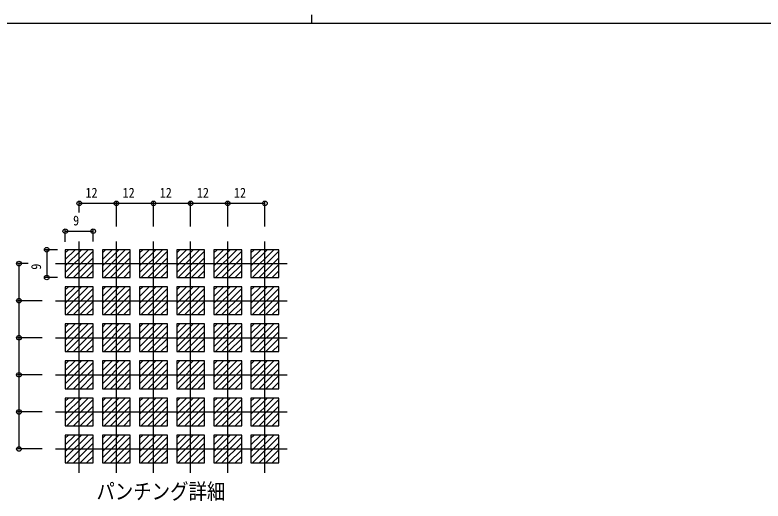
# Model space of a CAD drawing. Units: millimetres, scale not verified. Extents: x -397 to 397, y -282 to 282.
# Drawn here: x -104.7 to 137.1, y 124.8 to 282.1 of the extents above; entities that cross this region are included whole.
import ezdxf
from ezdxf.enums import TextEntityAlignment as Align

# ---------------------------------------------------------------- set-up
doc = ezdxf.new("R2010")
doc.units = ezdxf.units.MM
doc.header["$LTSCALE"] = 2
for name, color, linetype in [('0-1_USER1', 3, 'Continuous'), ('0-5_YKK_A1', 4, 'Continuous'), ('0-7_YKK_D', 6, 'Continuous'), ('0-8_YKK_ZWAK', 7, 'Continuous')]:
    doc.layers.add(name, color=color, linetype=linetype)
doc.styles.add('ＭＳ ゴシック', font='')
doc.styles.get('ＭＳ ゴシック').set_extended_font_data('MS Gothic')

msp = doc.modelspace()

# ---------------------------------------------------------------- linework, layer by layer
at = {"layer": '0-5_YKK_A1'}
for p, q in [((-83.909, 133.881), (-83.909, 208.781)), ((-71.909, 133.881), (-71.909, 208.781)), ((-59.909, 133.881), (-59.909, 208.781)), ((-47.909, 133.881), (-47.909, 208.781)), ((-35.909, 133.881), (-35.909, 208.781)), ((-23.909, 133.881), (-23.909, 208.781)), ((-88.409, 198.741), (-81.015, 206.135)), ((-88.409, 206.135), (-88.409, 197.135)), ((-88.409, 200.863), (-83.137, 206.135)), ((-79.409, 206.135), (-88.409, 206.135)), ((-88.409, 202.984), (-85.258, 206.135)), ((-88.409, 205.105), (-87.379, 206.135)), ((-87.894, 197.135), (-79.409, 205.62)), ((-79.409, 197.135), (-79.409, 206.135)), ((-76.409, 198.741), (-69.015, 206.135)), ((-76.409, 206.135), (-76.409, 197.135)), ((-67.409, 206.135), (-76.409, 206.135)), ((-76.409, 202.984), (-73.258, 206.135)), ((-76.409, 205.105), (-75.379, 206.135)), ((-76.409, 200.863), (-71.137, 206.135)), ((-75.894, 197.135), (-67.409, 205.62)), ((-67.409, 197.135), (-67.409, 206.135)), ((-64.409, 206.135), (-64.409, 197.135)), ((-64.409, 198.741), (-57.015, 206.135)), ((-55.409, 206.135), (-64.409, 206.135)), ((-64.409, 200.863), (-59.137, 206.135)), ((-64.409, 202.984), (-61.258, 206.135)), ((-64.409, 205.105), (-63.379, 206.135)), ((-63.894, 197.135), (-55.409, 205.62)), ((-55.409, 197.135), (-55.409, 206.135)), ((-52.409, 198.741), (-45.015, 206.135)), ((-52.409, 206.135), (-52.409, 197.135)), ((-43.409, 206.135), (-52.409, 206.135)), ((-52.409, 202.984), (-49.258, 206.135)), ((-52.409, 205.105), (-51.379, 206.135)), ((-52.409, 200.863), (-47.137, 206.135)), ((-51.894, 197.135), (-43.409, 205.62)), ((-43.409, 197.135), (-43.409, 206.135)), ((-40.409, 198.741), (-33.015, 206.135)), ((-40.409, 206.135), (-40.409, 197.135)), ((-31.409, 206.135), (-40.409, 206.135)), ((-40.409, 200.863), (-35.137, 206.135)), ((-40.409, 205.105), (-39.379, 206.135)), ((-40.409, 202.984), (-37.258, 206.135)), ((-39.894, 197.135), (-31.409, 205.62)), ((-31.409, 197.135), (-31.409, 206.135)), ((-28.409, 198.741), (-21.015, 206.135)), ((-28.409, 206.135), (-28.409, 197.135)), ((-28.409, 200.863), (-23.137, 206.135)), ((-28.409, 202.984), (-25.258, 206.135)), ((-19.409, 206.135), (-28.409, 206.135)), ((-28.409, 205.105), (-27.379, 206.135)), ((-27.894, 197.135), (-19.409, 205.62)), ((-19.409, 197.135), (-19.409, 206.135)), ((-85.773, 197.135), (-79.409, 203.499)), ((-73.773, 197.135), (-67.409, 203.499)), ((-61.773, 197.135), (-55.409, 203.499)), ((-49.773, 197.135), (-43.409, 203.499)), ((-37.773, 197.135), (-31.409, 203.499)), ((-25.773, 197.135), (-19.409, 203.499)), ((-91.558, 201.635), (-16.658, 201.635)), ((-83.651, 197.135), (-79.409, 201.377)), ((-71.651, 197.135), (-67.409, 201.377)), ((-59.651, 197.135), (-55.409, 201.377)), ((-47.651, 197.135), (-43.409, 201.377)), ((-35.651, 197.135), (-31.409, 201.377)), ((-23.651, 197.135), (-19.409, 201.377)), ((-81.53, 197.135), (-79.409, 199.256)), ((-69.53, 197.135), (-67.409, 199.256)), ((-57.53, 197.135), (-55.409, 199.256)), ((-45.53, 197.135), (-43.409, 199.256)), ((-33.53, 197.135), (-31.409, 199.256)), ((-21.53, 197.135), (-19.409, 199.256)), ((-88.409, 197.135), (-79.409, 197.135)), ((-76.409, 197.135), (-67.409, 197.135)), ((-64.409, 197.135), (-55.409, 197.135)), ((-52.409, 197.135), (-43.409, 197.135)), ((-40.409, 197.135), (-31.409, 197.135)), ((-28.409, 197.135), (-19.409, 197.135)), ((-88.409, 186.741), (-81.015, 194.135)), ((-88.409, 194.135), (-88.409, 185.135)), ((-88.409, 188.863), (-83.137, 194.135)), ((-79.409, 194.135), (-88.409, 194.135)), ((-88.409, 190.984), (-85.258, 194.135)), ((-88.409, 193.105), (-87.379, 194.135)), ((-87.894, 185.135), (-79.409, 193.62)), ((-79.409, 185.135), (-79.409, 194.135)), ((-76.409, 186.741), (-69.015, 194.135)), ((-76.409, 188.863), (-71.137, 194.135)), ((-76.409, 194.135), (-76.409, 185.135)), ((-67.409, 194.135), (-76.409, 194.135)), ((-76.409, 190.984), (-73.258, 194.135)), ((-76.409, 193.105), (-75.379, 194.135)), ((-75.894, 185.135), (-67.409, 193.62)), ((-67.409, 185.135), (-67.409, 194.135)), ((-55.409, 194.135), (-64.409, 194.135)), ((-64.409, 186.741), (-57.015, 194.135)), ((-64.409, 188.863), (-59.137, 194.135)), ((-64.409, 194.135), (-64.409, 185.135)), ((-64.409, 190.984), (-61.258, 194.135)), ((-64.409, 193.105), (-63.379, 194.135)), ((-63.894, 185.135), (-55.409, 193.62)), ((-55.409, 185.135), (-55.409, 194.135)), ((-43.409, 194.135), (-52.409, 194.135)), ((-52.409, 194.135), (-52.409, 185.135)), ((-52.409, 188.863), (-47.137, 194.135)), ((-52.409, 186.741), (-45.015, 194.135)), ((-52.409, 190.984), (-49.258, 194.135)), ((-52.409, 193.105), (-51.379, 194.135)), ((-51.894, 185.135), (-43.409, 193.62)), ((-43.409, 185.135), (-43.409, 194.135)), ((-40.409, 188.863), (-35.137, 194.135)), ((-40.409, 186.741), (-33.015, 194.135)), ((-40.409, 194.135), (-40.409, 185.135)), ((-31.409, 194.135), (-40.409, 194.135)), ((-40.409, 193.105), (-39.379, 194.135)), ((-40.409, 190.984), (-37.258, 194.135)), ((-39.894, 185.135), (-31.409, 193.62)), ((-31.409, 185.135), (-31.409, 194.135)), ((-28.409, 190.984), (-25.258, 194.135)), ((-19.409, 194.135), (-28.409, 194.135)), ((-28.409, 186.741), (-21.015, 194.135)), ((-28.409, 188.863), (-23.137, 194.135)), ((-28.409, 194.135), (-28.409, 185.135)), ((-28.409, 193.105), (-27.379, 194.135)), ((-27.894, 185.135), (-19.409, 193.62)), ((-19.409, 185.135), (-19.409, 194.135)), ((-85.773, 185.135), (-79.409, 191.499)), ((-73.773, 185.135), (-67.409, 191.499)), ((-61.773, 185.135), (-55.409, 191.499)), ((-49.773, 185.135), (-43.409, 191.499)), ((-37.773, 185.135), (-31.409, 191.499)), ((-25.773, 185.135), (-19.409, 191.499)), ((-91.558, 189.635), (-16.658, 189.635)), ((-83.651, 185.135), (-79.409, 189.377)), ((-71.651, 185.135), (-67.409, 189.377)), ((-59.651, 185.135), (-55.409, 189.377)), ((-47.651, 185.135), (-43.409, 189.377)), ((-35.651, 185.135), (-31.409, 189.377)), ((-23.651, 185.135), (-19.409, 189.377)), ((-81.53, 185.135), (-79.409, 187.256)), ((-69.53, 185.135), (-67.409, 187.256)), ((-57.53, 185.135), (-55.409, 187.256)), ((-45.53, 185.135), (-43.409, 187.256)), ((-33.53, 185.135), (-31.409, 187.256)), ((-21.53, 185.135), (-19.409, 187.256)), ((-88.409, 185.135), (-79.409, 185.135)), ((-76.409, 185.135), (-67.409, 185.135)), ((-64.409, 185.135), (-55.409, 185.135)), ((-52.409, 185.135), (-43.409, 185.135)), ((-40.409, 185.135), (-31.409, 185.135)), ((-28.409, 185.135), (-19.409, 185.135)), ((-88.409, 174.741), (-81.015, 182.135)), ((-88.409, 182.135), (-88.409, 173.135)), ((-88.409, 176.863), (-83.137, 182.135)), ((-79.409, 182.135), (-88.409, 182.135)), ((-88.409, 178.984), (-85.258, 182.135)), ((-88.409, 181.105), (-87.379, 182.135)), ((-87.894, 173.135), (-79.409, 181.62)), ((-79.409, 173.135), (-79.409, 182.135)), ((-76.409, 174.741), (-69.015, 182.135)), ((-76.409, 176.863), (-71.137, 182.135)), ((-76.409, 182.135), (-76.409, 173.135)), ((-67.409, 182.135), (-76.409, 182.135)), ((-76.409, 178.984), (-73.258, 182.135)), ((-76.409, 181.105), (-75.379, 182.135)), ((-75.894, 173.135), (-67.409, 181.62)), ((-67.409, 173.135), (-67.409, 182.135)), ((-64.409, 174.741), (-57.015, 182.135)), ((-64.409, 182.135), (-64.409, 173.135)), ((-64.409, 176.863), (-59.137, 182.135)), ((-55.409, 182.135), (-64.409, 182.135)), ((-64.409, 178.984), (-61.258, 182.135)), ((-64.409, 181.105), (-63.379, 182.135)), ((-63.894, 173.135), (-55.409, 181.62)), ((-55.409, 173.135), (-55.409, 182.135)), ((-43.409, 182.135), (-52.409, 182.135)), ((-52.409, 174.741), (-45.015, 182.135)), ((-52.409, 176.863), (-47.137, 182.135)), ((-52.409, 182.135), (-52.409, 173.135)), ((-52.409, 178.984), (-49.258, 182.135)), ((-52.409, 181.105), (-51.379, 182.135)), ((-51.894, 173.135), (-43.409, 181.62)), ((-43.409, 173.135), (-43.409, 182.135)), ((-40.409, 176.863), (-35.137, 182.135)), ((-40.409, 174.741), (-33.015, 182.135)), ((-40.409, 182.135), (-40.409, 173.135)), ((-31.409, 182.135), (-40.409, 182.135)), ((-40.409, 181.105), (-39.379, 182.135)), ((-40.409, 178.984), (-37.258, 182.135)), ((-39.894, 173.135), (-31.409, 181.62)), ((-31.409, 173.135), (-31.409, 182.135)), ((-28.409, 174.741), (-21.015, 182.135)), ((-28.409, 176.863), (-23.137, 182.135)), ((-28.409, 182.135), (-28.409, 173.135)), ((-28.409, 178.984), (-25.258, 182.135)), ((-19.409, 182.135), (-28.409, 182.135)), ((-28.409, 181.105), (-27.379, 182.135)), ((-27.894, 173.135), (-19.409, 181.62)), ((-19.409, 173.135), (-19.409, 182.135)), ((-85.773, 173.135), (-79.409, 179.499)), ((-73.773, 173.135), (-67.409, 179.499)), ((-61.773, 173.135), (-55.409, 179.499)), ((-49.773, 173.135), (-43.409, 179.499)), ((-37.773, 173.135), (-31.409, 179.499)), ((-25.773, 173.135), (-19.409, 179.499)), ((-91.558, 177.635), (-16.658, 177.635)), ((-83.651, 173.135), (-79.409, 177.377)), ((-71.651, 173.135), (-67.409, 177.377)), ((-59.651, 173.135), (-55.409, 177.377)), ((-47.651, 173.135), (-43.409, 177.377)), ((-35.651, 173.135), (-31.409, 177.377)), ((-23.651, 173.135), (-19.409, 177.377)), ((-81.53, 173.135), (-79.409, 175.256)), ((-69.53, 173.135), (-67.409, 175.256)), ((-57.53, 173.135), (-55.409, 175.256)), ((-45.53, 173.135), (-43.409, 175.256)), ((-33.53, 173.135), (-31.409, 175.256)), ((-21.53, 173.135), (-19.409, 175.256)), ((-88.409, 173.135), (-79.409, 173.135)), ((-76.409, 173.135), (-67.409, 173.135)), ((-64.409, 173.135), (-55.409, 173.135)), ((-52.409, 173.135), (-43.409, 173.135)), ((-40.409, 173.135), (-31.409, 173.135)), ((-28.409, 173.135), (-19.409, 173.135)), ((-88.409, 162.741), (-81.015, 170.135)), ((-88.409, 170.135), (-88.409, 161.135)), ((-88.409, 164.863), (-83.137, 170.135)), ((-79.409, 170.135), (-88.409, 170.135)), ((-88.409, 166.984), (-85.258, 170.135)), ((-88.409, 169.105), (-87.379, 170.135)), ((-87.894, 161.135), (-79.409, 169.62)), ((-79.409, 161.135), (-79.409, 170.135)), ((-76.409, 162.741), (-69.015, 170.135)), ((-76.409, 164.863), (-71.137, 170.135)), ((-76.409, 170.135), (-76.409, 161.135)), ((-67.409, 170.135), (-76.409, 170.135)), ((-76.409, 166.984), (-73.258, 170.135)), ((-76.409, 169.105), (-75.379, 170.135)), ((-75.894, 161.135), (-67.409, 169.62)), ((-67.409, 161.135), (-67.409, 170.135)), ((-55.409, 170.135), (-64.409, 170.135)), ((-64.409, 162.741), (-57.015, 170.135)), ((-64.409, 164.863), (-59.137, 170.135)), ((-64.409, 170.135), (-64.409, 161.135)), ((-64.409, 166.984), (-61.258, 170.135)), ((-64.409, 169.105), (-63.379, 170.135)), ((-63.894, 161.135), (-55.409, 169.62)), ((-55.409, 161.135), (-55.409, 170.135)), ((-43.409, 170.135), (-52.409, 170.135)), ((-52.409, 170.135), (-52.409, 161.135)), ((-52.409, 162.741), (-45.015, 170.135)), ((-52.409, 164.863), (-47.137, 170.135)), ((-52.409, 166.984), (-49.258, 170.135)), ((-52.409, 169.105), (-51.379, 170.135)), ((-51.894, 161.135), (-43.409, 169.62)), ((-43.409, 161.135), (-43.409, 170.135)), ((-40.409, 164.863), (-35.137, 170.135)), ((-40.409, 162.741), (-33.015, 170.135)), ((-40.409, 170.135), (-40.409, 161.135)), ((-31.409, 170.135), (-40.409, 170.135)), ((-40.409, 169.105), (-39.379, 170.135)), ((-40.409, 166.984), (-37.258, 170.135)), ((-39.894, 161.135), (-31.409, 169.62)), ((-31.409, 161.135), (-31.409, 170.135)), ((-28.409, 166.984), (-25.258, 170.135)), ((-19.409, 170.135), (-28.409, 170.135)), ((-28.409, 162.741), (-21.015, 170.135)), ((-28.409, 164.863), (-23.137, 170.135)), ((-28.409, 170.135), (-28.409, 161.135)), ((-28.409, 169.105), (-27.379, 170.135)), ((-27.894, 161.135), (-19.409, 169.62)), ((-19.409, 161.135), (-19.409, 170.135)), ((-85.773, 161.135), (-79.409, 167.499)), ((-73.773, 161.135), (-67.409, 167.499)), ((-61.773, 161.135), (-55.409, 167.499)), ((-49.773, 161.135), (-43.409, 167.499)), ((-37.773, 161.135), (-31.409, 167.499)), ((-25.773, 161.135), (-19.409, 167.499)), ((-91.558, 165.635), (-16.658, 165.635)), ((-83.651, 161.135), (-79.409, 165.377)), ((-71.651, 161.135), (-67.409, 165.377)), ((-59.651, 161.135), (-55.409, 165.377)), ((-47.651, 161.135), (-43.409, 165.377)), ((-35.651, 161.135), (-31.409, 165.377)), ((-23.651, 161.135), (-19.409, 165.377)), ((-81.53, 161.135), (-79.409, 163.256)), ((-69.53, 161.135), (-67.409, 163.256)), ((-57.53, 161.135), (-55.409, 163.256)), ((-45.53, 161.135), (-43.409, 163.256)), ((-33.53, 161.135), (-31.409, 163.256)), ((-21.53, 161.135), (-19.409, 163.256)), ((-88.409, 161.135), (-79.409, 161.135)), ((-76.409, 161.135), (-67.409, 161.135)), ((-64.409, 161.135), (-55.409, 161.135)), ((-52.409, 161.135), (-43.409, 161.135)), ((-40.409, 161.135), (-31.409, 161.135)), ((-28.409, 161.135), (-19.409, 161.135)), ((-88.409, 150.741), (-81.015, 158.135)), ((-88.409, 158.135), (-88.409, 149.135)), ((-88.409, 152.863), (-83.137, 158.135)), ((-79.409, 158.135), (-88.409, 158.135)), ((-88.409, 154.984), (-85.258, 158.135)), ((-88.409, 157.105), (-87.379, 158.135)), ((-87.894, 149.135), (-79.409, 157.62)), ((-79.409, 149.135), (-79.409, 158.135)), ((-76.409, 150.741), (-69.015, 158.135)), ((-76.409, 152.863), (-71.137, 158.135)), ((-76.409, 158.135), (-76.409, 149.135)), ((-67.409, 158.135), (-76.409, 158.135)), ((-76.409, 154.984), (-73.258, 158.135)), ((-76.409, 157.105), (-75.379, 158.135)), ((-75.894, 149.135), (-67.409, 157.62)), ((-67.409, 149.135), (-67.409, 158.135)), ((-64.409, 158.135), (-64.409, 149.135)), ((-64.409, 150.741), (-57.015, 158.135)), ((-64.409, 152.863), (-59.137, 158.135)), ((-55.409, 158.135), (-64.409, 158.135)), ((-64.409, 154.984), (-61.258, 158.135)), ((-64.409, 157.105), (-63.379, 158.135)), ((-63.894, 149.135), (-55.409, 157.62)), ((-55.409, 149.135), (-55.409, 158.135)), ((-43.409, 158.135), (-52.409, 158.135)), ((-52.409, 150.741), (-45.015, 158.135)), ((-52.409, 152.863), (-47.137, 158.135)), ((-52.409, 158.135), (-52.409, 149.135)), ((-52.409, 154.984), (-49.258, 158.135)), ((-52.409, 157.105), (-51.379, 158.135)), ((-51.894, 149.135), (-43.409, 157.62)), ((-43.409, 149.135), (-43.409, 158.135)), ((-40.409, 152.863), (-35.137, 158.135)), ((-40.409, 150.741), (-33.015, 158.135)), ((-40.409, 158.135), (-40.409, 149.135)), ((-31.409, 158.135), (-40.409, 158.135)), ((-40.409, 157.105), (-39.379, 158.135)), ((-40.409, 154.984), (-37.258, 158.135)), ((-39.894, 149.135), (-31.409, 157.62)), ((-31.409, 149.135), (-31.409, 158.135)), ((-28.409, 150.741), (-21.015, 158.135)), ((-28.409, 152.863), (-23.137, 158.135)), ((-28.409, 158.135), (-28.409, 149.135)), ((-28.409, 154.984), (-25.258, 158.135)), ((-19.409, 158.135), (-28.409, 158.135)), ((-28.409, 157.105), (-27.379, 158.135)), ((-27.894, 149.135), (-19.409, 157.62)), ((-19.409, 149.135), (-19.409, 158.135)), ((-85.773, 149.135), (-79.409, 155.499)), ((-73.773, 149.135), (-67.409, 155.499)), ((-61.773, 149.135), (-55.409, 155.499)), ((-49.773, 149.135), (-43.409, 155.499)), ((-37.773, 149.135), (-31.409, 155.499)), ((-25.773, 149.135), (-19.409, 155.499)), ((-91.558, 153.635), (-16.658, 153.635)), ((-83.651, 149.135), (-79.409, 153.377)), ((-71.651, 149.135), (-67.409, 153.377)), ((-59.651, 149.135), (-55.409, 153.377)), ((-47.651, 149.135), (-43.409, 153.377)), ((-35.651, 149.135), (-31.409, 153.377)), ((-23.651, 149.135), (-19.409, 153.377)), ((-81.53, 149.135), (-79.409, 151.256)), ((-69.53, 149.135), (-67.409, 151.256)), ((-57.53, 149.135), (-55.409, 151.256)), ((-45.53, 149.135), (-43.409, 151.256)), ((-33.53, 149.135), (-31.409, 151.256)), ((-21.53, 149.135), (-19.409, 151.256)), ((-88.409, 149.135), (-79.409, 149.135)), ((-76.409, 149.135), (-67.409, 149.135)), ((-64.409, 149.135), (-55.409, 149.135)), ((-52.409, 149.135), (-43.409, 149.135)), ((-40.409, 149.135), (-31.409, 149.135)), ((-28.409, 149.135), (-19.409, 149.135)), ((-88.409, 138.741), (-81.015, 146.135)), ((-88.409, 146.135), (-88.409, 137.135)), ((-88.409, 140.863), (-83.137, 146.135)), ((-79.409, 146.135), (-88.409, 146.135)), ((-88.409, 142.984), (-85.258, 146.135)), ((-88.409, 145.105), (-87.379, 146.135)), ((-87.894, 137.135), (-79.409, 145.62)), ((-79.409, 137.135), (-79.409, 146.135)), ((-76.409, 138.741), (-69.015, 146.135)), ((-76.409, 140.863), (-71.137, 146.135)), ((-76.409, 146.135), (-76.409, 137.135)), ((-67.409, 146.135), (-76.409, 146.135)), ((-76.409, 142.984), (-73.258, 146.135)), ((-76.409, 145.105), (-75.379, 146.135)), ((-75.894, 137.135), (-67.409, 145.62)), ((-67.409, 137.135), (-67.409, 146.135)), ((-55.409, 146.135), (-64.409, 146.135)), ((-64.409, 138.741), (-57.015, 146.135)), ((-64.409, 140.863), (-59.137, 146.135)), ((-64.409, 146.135), (-64.409, 137.135)), ((-64.409, 142.984), (-61.258, 146.135)), ((-64.409, 145.105), (-63.379, 146.135)), ((-63.894, 137.135), (-55.409, 145.62)), ((-55.409, 137.135), (-55.409, 146.135)), ((-43.409, 146.135), (-52.409, 146.135)), ((-52.409, 146.135), (-52.409, 137.135)), ((-52.409, 138.741), (-45.015, 146.135)), ((-52.409, 140.863), (-47.137, 146.135)), ((-52.409, 142.984), (-49.258, 146.135)), ((-52.409, 145.105), (-51.379, 146.135)), ((-51.894, 137.135), (-43.409, 145.62)), ((-43.409, 137.135), (-43.409, 146.135)), ((-40.409, 140.863), (-35.137, 146.135)), ((-40.409, 138.741), (-33.015, 146.135)), ((-40.409, 146.135), (-40.409, 137.135)), ((-31.409, 146.135), (-40.409, 146.135)), ((-40.409, 145.105), (-39.379, 146.135)), ((-40.409, 142.984), (-37.258, 146.135)), ((-39.894, 137.135), (-31.409, 145.62)), ((-31.409, 137.135), (-31.409, 146.135)), ((-28.409, 142.984), (-25.258, 146.135)), ((-19.409, 146.135), (-28.409, 146.135)), ((-28.409, 138.741), (-21.015, 146.135)), ((-28.409, 140.863), (-23.137, 146.135)), ((-28.409, 146.135), (-28.409, 137.135)), ((-28.409, 145.105), (-27.379, 146.135)), ((-27.894, 137.135), (-19.409, 145.62)), ((-19.409, 137.135), (-19.409, 146.135)), ((-85.773, 137.135), (-79.409, 143.499)), ((-73.773, 137.135), (-67.409, 143.499)), ((-61.773, 137.135), (-55.409, 143.499)), ((-49.773, 137.135), (-43.409, 143.499)), ((-37.773, 137.135), (-31.409, 143.499)), ((-25.773, 137.135), (-19.409, 143.499)), ((-91.558, 141.635), (-16.658, 141.635)), ((-83.651, 137.135), (-79.409, 141.377)), ((-71.651, 137.135), (-67.409, 141.377)), ((-59.651, 137.135), (-55.409, 141.377)), ((-47.651, 137.135), (-43.409, 141.377)), ((-35.651, 137.135), (-31.409, 141.377)), ((-23.651, 137.135), (-19.409, 141.377)), ((-81.53, 137.135), (-79.409, 139.256)), ((-69.53, 137.135), (-67.409, 139.256)), ((-57.53, 137.135), (-55.409, 139.256)), ((-45.53, 137.135), (-43.409, 139.256)), ((-33.53, 137.135), (-31.409, 139.256)), ((-21.53, 137.135), (-19.409, 139.256)), ((-88.409, 137.135), (-79.409, 137.135)), ((-76.409, 137.135), (-67.409, 137.135)), ((-64.409, 137.135), (-55.409, 137.135)), ((-52.409, 137.135), (-43.409, 137.135)), ((-40.409, 137.135), (-31.409, 137.135)), ((-28.409, 137.135), (-19.409, 137.135))]:
    msp.add_line(p, q, dxfattribs=at)
at = {"layer": '0-7_YKK_D'}
for p, q in [((-83.909, 218.135), (-83.909, 221.635)), ((-83.909, 221.135), (-71.909, 221.135)), ((-71.909, 213.635), (-71.909, 221.635)), ((-71.909, 221.135), (-59.909, 221.135)), ((-59.909, 213.635), (-59.909, 221.635)), ((-59.909, 221.135), (-47.909, 221.135)), ((-47.909, 213.635), (-47.909, 221.635)), ((-47.909, 221.135), (-35.909, 221.135)), ((-35.909, 213.635), (-35.909, 221.635)), ((-35.909, 221.135), (-23.909, 221.135)), ((-23.909, 213.635), (-23.909, 221.635)), ((-88.409, 208.635), (-88.409, 212.635)), ((-88.409, 212.135), (-79.409, 212.135)), ((-79.409, 208.744), (-79.409, 212.635)), ((-90.909, 206.135), (-94.909, 206.135)), ((-94.409, 206.135), (-94.409, 197.135)), ((-100.409, 201.635), (-103.909, 201.635)), ((-103.409, 201.635), (-103.409, 189.635)), ((-90.909, 197.135), (-94.909, 197.135)), ((-95.909, 189.635), (-103.909, 189.635)), ((-103.409, 189.635), (-103.409, 177.635)), ((-95.909, 177.635), (-103.909, 177.635)), ((-103.409, 177.635), (-103.409, 165.635)), ((-95.909, 165.635), (-103.909, 165.635)), ((-103.409, 165.635), (-103.409, 153.635)), ((-95.909, 153.635), (-103.909, 153.635)), ((-103.409, 153.635), (-103.409, 141.635)), ((-95.909, 141.635), (-103.909, 141.635))]:
    msp.add_line(p, q, dxfattribs=at)
for centre in [(-83.909, 221.135), (-71.909, 221.135), (-71.909, 221.135), (-59.909, 221.135), (-59.909, 221.135), (-47.909, 221.135), (-47.909, 221.135), (-35.909, 221.135), (-35.909, 221.135), (-23.909, 221.135), (-88.409, 212.135), (-79.409, 212.135), (-94.409, 206.135), (-103.409, 201.635), (-94.409, 197.135), (-103.409, 189.635), (-103.409, 177.635), (-103.409, 165.635), (-103.409, 153.635), (-103.409, 141.635)]:
    msp.add_circle(centre, 0.75, dxfattribs=at)
at = {"layer": '0-8_YKK_ZWAK'}
for p, q in [((-8.886, 282.1), (-8.886, 279.3)), ((376.1, 279.3), (-393.9, 279.3))]:
    msp.add_line(p, q, dxfattribs=at)

# ---------------------------------------------------------------- texts
at = {"layer": '0-1_USER1', "style": 'ＭＳ ゴシック', "width": 0.85}
msp.add_text('パンチング詳細', height=5.132, dxfattribs=at).set_placement((-78.352, 123.808), align=Align.BOTTOM_LEFT)
at = {"layer": '0-7_YKK_D', "style": 'ＭＳ ゴシック', "width": 0.9}
for s, p in [('12', (-81.89, 222.035)), ('12', (-69.89, 222.035)), ('12', (-57.89, 222.035)), ('12', (-45.89, 222.035)), ('12', (-33.89, 222.035)), ('9', (-85.89, 213.035))]:
    msp.add_text(s, height=3.189, dxfattribs=at).set_placement(p, align=Align.BOTTOM_LEFT)
msp.add_text('9', height=3.189, rotation=90, dxfattribs=at).set_placement((-95.309, 199.653), align=Align.BOTTOM_LEFT)

doc.saveas('drawing.dxf')
